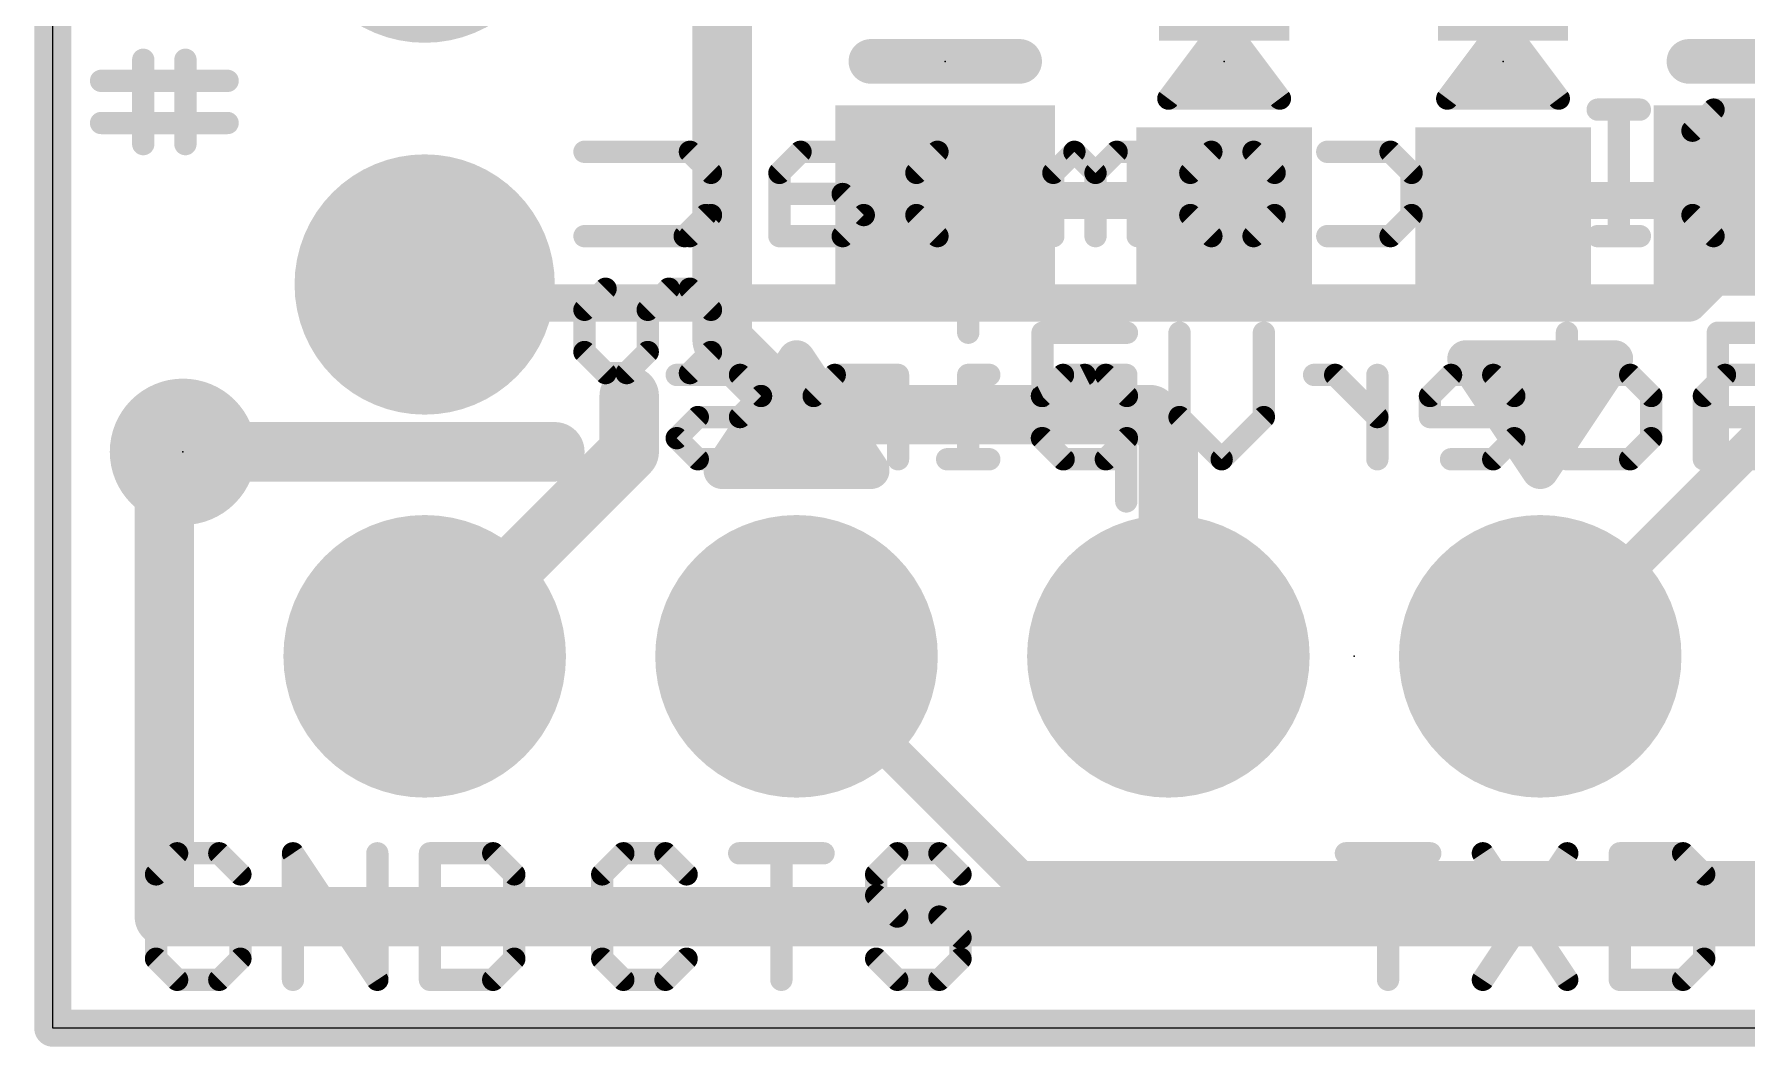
# Model space of a CAD drawing. Extents: x -0.1 to 17.9, y -0.1 to 29.2.
# Drawn here: x -0.13 to 11.57, y -0.13 to 6.79 of the extents above; entities that cross this region are included whole.
import ezdxf

# ---------------------------------------------------------------- set-up
doc = ezdxf.new("R2010")
doc.units = 0
for name, color, linetype in [('1', 12, 'CONTINUOUS'), ('16', 132, 'CONTINUOUS'), ('17', 110, 'CONTINUOUS'), ('20', 53, 'CONTINUOUS'), ('21', 40, 'CONTINUOUS'), ('22', 253, 'CONTINUOUS'), ('23', 53, 'CONTINUOUS')]:
    doc.layers.add(name, color=color, linetype=linetype)

# ---------------------------------------------------------------- blocks, each defined once
blk = doc.blocks.new('RECT')
blk.add_solid([(-0.5, -0.5), (0.5, -0.5), (-0.5, 0.5), (0.5, 0.5)])
blk = doc.blocks.new('PIE')
at = {"const_width": 0.5}
blk.add_lwpolyline([(0, -0.25, 1), (0, 0.25, 1), (0, -0.25)], format="xyb", dxfattribs=at)
blk = doc.blocks.new('ROUNDP')
at = {"const_width": 0.5}
blk.add_lwpolyline([(0, -0.25, 1), (0, 0.25, 1), (0, -0.25)], format="xyb", dxfattribs=at)

msp = doc.modelspace()

# ---------------------------------------------------------------- linework, layer by layer
at = {"layer": '1'}
for points, const_width in [([(0, 27.94), (0, 0)], 0.254), ([(4.572, 4.699), (4.572, 9.906)], 0.4064), ([(7.901, 5.654), (6.096, 5.654)], 0.254), ([(8.001, 5.554), (7.901, 5.654)], 0.254), ([(9.906, 5.554), (10.006, 5.654)], 0.254), ([(10.006, 5.654), (11.684, 5.654)], 0.254), ([(5.08, 4.191), (4.572, 4.699)], 0.4064), ([(3.937, 3.937), (3.937, 4.318)], 0.4064), ([(7.493, 4.191), (5.08, 4.191)], 0.4064), ([(7.62, 4.064), (7.493, 4.191)], 0.4064), ([(7.62, 2.54), (7.62, 4.064)], 0.4064), ([(2.54, 2.54), (3.937, 3.937)], 0.4064), ([(0, 0), (17.78, 0)], 0.254)]:
    msp.add_lwpolyline(points, dxfattribs=dict(at, const_width=const_width))
for points, const_width in [([(6.096, 5.7175, 1), (6.096, 5.5905)], 0.127), ([(7.9459, 5.6989, 1), (7.8561, 5.6091)], 0.127), ([(7.901, 5.5905, 1), (7.901, 5.7175)], 0.127), ([(10.006, 5.7175, 1), (10.006, 5.5905)], 0.127), ([(10.0509, 5.6091, 1), (9.9611, 5.6989)], 0.127), ([(7.9561, 5.5091, 1), (8.0459, 5.5989)], 0.127), ([(9.8611, 5.5989, 1), (9.9509, 5.5091)], 0.127), ([(4.4704, 4.699, 1), (4.6736, 4.699)], 0.2032), ([(4.6438, 4.7708, 1), (4.5002, 4.6272)], 0.2032), ([(4.0386, 4.318, 1), (3.8354, 4.318)], 0.2032), ([(5.08, 4.2926, 1), (5.08, 4.0894)], 0.2032), ([(5.0082, 4.1192, 1), (5.1518, 4.2628)], 0.2032), ([(7.5648, 4.2628, 1), (7.4212, 4.1192)], 0.2032), ([(7.493, 4.0894, 1), (7.493, 4.2926)], 0.2032), ([(7.7216, 4.064, 1), (7.5184, 4.064)], 0.2032), ([(7.5482, 3.9922, 1), (7.6918, 4.1358)], 0.2032), ([(4.0088, 3.8652, 1), (3.8652, 4.0088)], 0.2032), ([(3.8354, 3.937, 1), (4.0386, 3.937)], 0.2032), ([(2.4682, 2.6118, 1), (2.6118, 2.4682)], 0.2032), ([(7.5184, 2.54, 1), (7.7216, 2.54)], 0.2032), ([(0, 0.0635, 1), (0, -0.0635)], 0.127), ([(-0.0635, 0, 1), (0.0635, 0)], 0.127)]:
    msp.add_lwpolyline(points, format="xyb", dxfattribs=dict(at, const_width=const_width))
at = {"layer": '16', "const_width": 0.254}
for points in [[(0, 27.813), (0, 0)], [(12.446, 6.223), (11.176, 4.953)], [(10.16, 2.54), (13.335, 5.715)], [(2.667, 4.953), (2.54, 5.08)], [(11.176, 4.953), (2.667, 4.953)], [(5.08, 2.54), (6.604, 1.016)], [(6.604, 1.016), (15.875, 1.016)], [(0, 0), (17.78, 0)]]:
    msp.add_lwpolyline(points, dxfattribs=at)
at = {"layer": '16', "const_width": 0.127}
for points in [[(2.5849, 5.1249, 1), (2.4951, 5.0351)], [(2.667, 5.0165, 1), (2.667, 4.8895)], [(2.6221, 4.9081, 1), (2.7119, 4.9979)], [(11.1311, 4.9979, 1), (11.2209, 4.9081)], [(11.176, 4.8895, 1), (11.176, 5.0165)], [(5.1249, 2.5849, 1), (5.0351, 2.4951)], [(10.1151, 2.5849, 1), (10.2049, 2.4951)], [(6.604, 1.0795, 1), (6.604, 0.9525)], [(6.5591, 0.9711, 1), (6.6489, 1.0609)], [(0, 0.0635, 1), (0, -0.0635)], [(-0.0635, 0, 1), (0.0635, 0)]]:
    msp.add_lwpolyline(points, format="xyb", dxfattribs=at)
at = {"layer": '20'}
for p, q in [((0, 0), (0, 26.035)), ((17.78, 0), (0, 0))]:
    msp.add_line(p, q, dxfattribs=at)
at = {"layer": '21'}
for points, const_width in [([(8.001, 6.858), (7.62, 6.35)], 0.1524), ([(8.382, 6.35), (8.001, 6.858)], 0.1524), ([(9.906, 6.858), (9.525, 6.35)], 0.1524), ([(10.287, 6.35), (9.906, 6.858)], 0.1524), ([(0.6176, 6.4711), (0.6176, 6.6151)], 0.1524), ([(0.9057, 6.0389), (0.9057, 6.6151)], 0.1524), ([(5.588, 6.604), (6.604, 6.604)], 0.3048), ([(7.8867, 6.7056), (8.1153, 6.7056)], 0.1524), ([(9.7917, 6.7056), (10.0203, 6.7056)], 0.1524), ([(11.176, 6.604), (12.192, 6.604)], 0.3048), ([(7.7724, 6.5532), (8.2296, 6.5532)], 0.1524), ([(9.6774, 6.5532), (10.1346, 6.5532)], 0.1524), ([(0.3295, 6.4711), (1.1938, 6.4711)], 0.1524), ([(0.6176, 6.0389), (0.6176, 6.4711)], 0.1524), ([(7.6581, 6.4008), (8.3439, 6.4008)], 0.1524), ([(9.5631, 6.4008), (10.2489, 6.4008)], 0.1524), ([(7.62, 6.35), (8.382, 6.35)], 0.1524), ([(9.525, 6.35), (10.287, 6.35)], 0.1524), ([(1.1938, 6.183), (0.3295, 6.183)], 0.1524), ([(4.3517, 5.9864), (3.6315, 5.9864)], 0.1524), ([(4.4958, 5.8424), (4.3517, 5.9864)], 0.1524), ([(4.4958, 5.5543), (4.4958, 5.8424)], 0.1524), ([(4.3517, 5.4102), (4.4958, 5.5543)], 0.1524), ([(3.6315, 5.4102), (4.3517, 5.4102)], 0.1524), ([(3.7755, 5.0509), (3.6315, 4.9069)], 0.1524), ([(4.0636, 4.9069), (4.2077, 5.0509)], 0.1524), ([(4.2077, 5.0509), (4.3517, 5.0509)], 0.1524), ([(4.3517, 5.0509), (4.4958, 4.9069)], 0.1524), ([(3.6315, 4.9069), (3.6315, 4.6187)], 0.1524), ([(4.0636, 4.6187), (4.0636, 4.9069)], 0.1524), ([(4.4958, 4.9069), (4.4958, 4.6187)], 0.1524), ([(7.3369, 4.7505), (6.7607, 4.7505)], 0.1524), ([(6.7607, 4.7505), (6.7607, 4.3184)], 0.1524), ([(7.6962, 4.7505), (7.6962, 4.1743)], 0.1524), ([(8.2724, 4.1743), (8.2724, 4.7505)], 0.1524), ([(11.3729, 3.8862), (11.3729, 4.7505)], 0.1524), ([(11.3729, 4.7505), (11.8051, 4.7505)], 0.1524), ([(3.6315, 4.6187), (3.7755, 4.4747)], 0.1524), ([(3.9196, 4.4747), (4.0636, 4.6187)], 0.1524), ([(4.4958, 4.6187), (4.3517, 4.4747)], 0.1524), ([(5.08, 4.572), (4.572, 3.81)], 0.254), ([(5.588, 3.81), (5.08, 4.572)], 0.254), ([(10.668, 4.572), (9.652, 4.572)], 0.254), ([(9.652, 4.572), (10.16, 3.81)], 0.254), ([(10.16, 3.81), (10.668, 4.572)], 0.254), ([(3.7755, 4.4747), (3.9196, 4.4747)], 0.1524), ([(6.7607, 4.3184), (7.0488, 4.4624)], 0.1524), ([(7.0488, 4.4624), (7.1928, 4.4624)], 0.1524), ([(7.1928, 4.4624), (7.3369, 4.3184)], 0.1524), ([(4.9107, 4.318), (5.2493, 4.318)], 0.254), ([(7.3369, 4.3184), (7.3369, 4.0303)], 0.1524), ([(9.8213, 4.318), (10.4987, 4.318)], 0.254), ([(7.6962, 4.1743), (7.9843, 3.8862)], 0.1524), ([(7.9843, 3.8862), (8.2724, 4.1743)], 0.1524), ([(11.8051, 4.1743), (11.3729, 4.1743)], 0.1524), ([(4.7413, 4.064), (5.4187, 4.064)], 0.254), ([(6.9047, 3.8862), (6.7607, 4.0303)], 0.1524), ([(7.3369, 4.0303), (7.1928, 3.8862)], 0.1524), ([(9.9907, 4.064), (10.3293, 4.064)], 0.254), ([(4.572, 3.81), (5.588, 3.81)], 0.254), ([(4.572, 3.81), (5.588, 3.81)], 0.254), ([(7.1928, 3.8862), (6.9047, 3.8862)], 0.1524), ([(0.849, 1.1945), (0.7049, 1.0505)], 0.1524), ([(1.1371, 1.1945), (0.849, 1.1945)], 0.1524), ([(1.2811, 1.0505), (1.1371, 1.1945)], 0.1524), ([(1.6404, 0.3302), (1.6404, 1.1945)], 0.1524), ([(1.6404, 1.1945), (2.2167, 0.3302)], 0.1524), ([(2.2167, 0.3302), (2.2167, 1.1945)], 0.1524), ([(2.576, 1.1945), (2.576, 0.3302)], 0.1524), ([(3.0081, 1.1945), (2.576, 1.1945)], 0.1524), ([(3.1522, 1.0505), (3.0081, 1.1945)], 0.1524), ([(3.897, 1.1945), (3.7529, 1.0505)], 0.1524), ([(4.1851, 1.1945), (3.897, 1.1945)], 0.1524), ([(4.3291, 1.0505), (4.1851, 1.1945)], 0.1524), ([(4.6884, 1.1945), (5.2647, 1.1945)], 0.1524), ([(4.9766, 0.3302), (4.9766, 1.1945)], 0.1524), ([(5.768, 1.1945), (5.624, 1.0505)], 0.1524), ([(6.0561, 1.1945), (5.768, 1.1945)], 0.1524), ([(6.2002, 1.0505), (6.0561, 1.1945)], 0.1524), ([(8.8329, 1.1945), (9.4091, 1.1945)], 0.1524), ([(9.121, 0.3302), (9.121, 1.1945)], 0.1524), ([(9.7684, 1.1945), (10.3447, 0.3302)], 0.1524), ([(10.3447, 1.1945), (9.7684, 0.3302)], 0.1524), ([(10.704, 1.1945), (10.704, 0.3302)], 0.1524), ([(11.1361, 1.1945), (10.704, 1.1945)], 0.1524), ([(11.2802, 1.0505), (11.1361, 1.1945)], 0.1524), ([(0.7049, 1.0505), (0.7049, 0.4743)], 0.1524), ([(3.1522, 0.4743), (3.1522, 1.0505)], 0.1524), ([(3.7529, 1.0505), (3.7529, 0.4743)], 0.1524), ([(5.624, 1.0505), (5.624, 0.9064)], 0.1524), ([(11.2802, 0.4743), (11.2802, 1.0505)], 0.1524), ([(5.624, 0.9064), (5.768, 0.7624)], 0.1524), ([(1.2811, 0.7624), (0.993, 0.7624)], 0.1524), ([(1.2811, 0.4743), (1.2811, 0.7624)], 0.1524), ([(5.768, 0.7624), (6.0561, 0.7624)], 0.1524), ([(6.0561, 0.7624), (6.2002, 0.6183)], 0.1524), ([(6.2002, 0.6183), (6.2002, 0.4743)], 0.1524), ([(0.7049, 0.4743), (0.849, 0.3302)], 0.1524), ([(1.1371, 0.3302), (1.2811, 0.4743)], 0.1524), ([(3.0081, 0.3302), (3.1522, 0.4743)], 0.1524), ([(3.7529, 0.4743), (3.897, 0.3302)], 0.1524), ([(4.1851, 0.3302), (4.3291, 0.4743)], 0.1524), ([(5.768, 0.3302), (5.624, 0.4743)], 0.1524), ([(6.2002, 0.4743), (6.0561, 0.3302)], 0.1524), ([(11.1361, 0.3302), (11.2802, 0.4743)], 0.1524), ([(0.849, 0.3302), (1.1371, 0.3302)], 0.1524), ([(2.576, 0.3302), (3.0081, 0.3302)], 0.1524), ([(3.897, 0.3302), (4.1851, 0.3302)], 0.1524), ([(6.0561, 0.3302), (5.768, 0.3302)], 0.1524), ([(10.704, 0.3302), (11.1361, 0.3302)], 0.1524)]:
    msp.add_lwpolyline(points, dxfattribs=dict(at, const_width=const_width))
for points, const_width in [([(0.6557, 6.6151, 1), (0.5795, 6.6151)], 0.0762), ([(0.9438, 6.6151, 1), (0.8676, 6.6151)], 0.0762), ([(5.588, 6.6802, 1), (5.588, 6.5278)], 0.1524), ([(6.604, 6.5278, 1), (6.604, 6.6802)], 0.1524), ([(7.8867, 6.7437, 1), (7.8867, 6.6675)], 0.0762), ([(8.1153, 6.6675, 1), (8.1153, 6.7437)], 0.0762), ([(9.7917, 6.7437, 1), (9.7917, 6.6675)], 0.0762), ([(10.0203, 6.6675, 1), (10.0203, 6.7437)], 0.0762), ([(11.176, 6.6802, 1), (11.176, 6.5278)], 0.1524), ([(7.7724, 6.5913, 1), (7.7724, 6.5151)], 0.0762), ([(8.2296, 6.5151, 1), (8.2296, 6.5913)], 0.0762), ([(9.6774, 6.5913, 1), (9.6774, 6.5151)], 0.0762), ([(10.1346, 6.5151, 1), (10.1346, 6.5913)], 0.0762), ([(0.3295, 6.5092, 1), (0.3295, 6.433)], 0.0762), ([(0.6557, 6.4711, 1), (0.5795, 6.4711)], 0.0762), ([(0.5795, 6.4711, 1), (0.6557, 6.4711)], 0.0762), ([(1.1938, 6.433, 1), (1.1938, 6.5092)], 0.0762), ([(7.6581, 6.4389, 1), (7.6581, 6.3627)], 0.0762), ([(8.3439, 6.3627, 1), (8.3439, 6.4389)], 0.0762), ([(9.5631, 6.4389, 1), (9.5631, 6.3627)], 0.0762), ([(10.2489, 6.3627, 1), (10.2489, 6.4389)], 0.0762), ([(7.62, 6.3881, 1), (7.62, 6.3119)], 0.0762), ([(7.5895, 6.3729, 1), (7.6505, 6.3271)], 0.0762), ([(8.3515, 6.3271, 1), (8.4125, 6.3729)], 0.0762), ([(8.382, 6.3119, 1), (8.382, 6.3881)], 0.0762), ([(9.525, 6.3881, 1), (9.525, 6.3119)], 0.0762), ([(9.4945, 6.3729, 1), (9.5555, 6.3271)], 0.0762), ([(10.2565, 6.3271, 1), (10.3175, 6.3729)], 0.0762), ([(10.287, 6.3119, 1), (10.287, 6.3881)], 0.0762), ([(0.3295, 6.2211, 1), (0.3295, 6.1449)], 0.0762), ([(1.1938, 6.1449, 1), (1.1938, 6.2211)], 0.0762), ([(0.5795, 6.0389, 1), (0.6557, 6.0389)], 0.0762), ([(0.8676, 6.0389, 1), (0.9438, 6.0389)], 0.0762), ([(3.6315, 6.0245, 1), (3.6315, 5.9483)], 0.0762), ([(4.3787, 6.0134, 1), (4.3248, 5.9595)], 0.0762), ([(4.3517, 5.9483, 1), (4.3517, 6.0245)], 0.0762), ([(4.5339, 5.8424, 1), (4.4577, 5.8424)], 0.0762), ([(4.4689, 5.8154, 1), (4.5227, 5.8693)], 0.0762), ([(4.5227, 5.5273, 1), (4.4689, 5.5812)], 0.0762), ([(4.4577, 5.5543, 1), (4.5339, 5.5543)], 0.0762), ([(3.6315, 5.4483, 1), (3.6315, 5.3721)], 0.0762), ([(4.3248, 5.4371, 1), (4.3787, 5.3833)], 0.0762), ([(4.3517, 5.3721, 1), (4.3517, 5.4483)], 0.0762), ([(3.8025, 5.024, 1), (3.7486, 5.0778)], 0.0762), ([(4.2077, 5.089, 1), (4.2077, 5.0128)], 0.0762), ([(4.2346, 5.024, 1), (4.1807, 5.0778)], 0.0762), ([(4.3787, 5.0778, 1), (4.3248, 5.024)], 0.0762), ([(4.3517, 5.0128, 1), (4.3517, 5.089)], 0.0762), ([(3.6045, 4.9338, 1), (3.6584, 4.8799)], 0.0762), ([(3.6696, 4.9069, 1), (3.5934, 4.9069)], 0.0762), ([(4.1017, 4.9069, 1), (4.0255, 4.9069)], 0.0762), ([(4.0367, 4.9338, 1), (4.0906, 4.8799)], 0.0762), ([(4.5339, 4.9069, 1), (4.4577, 4.9069)], 0.0762), ([(4.4689, 4.8799, 1), (4.5227, 4.9338)], 0.0762), ([(6.7607, 4.7886, 1), (6.7607, 4.7124)], 0.0762), ([(6.7988, 4.7505, 1), (6.7226, 4.7505)], 0.0762), ([(7.3369, 4.7124, 1), (7.3369, 4.7886)], 0.0762), ([(7.7343, 4.7505, 1), (7.6581, 4.7505)], 0.0762), ([(8.3105, 4.7505, 1), (8.2343, 4.7505)], 0.0762), ([(11.411, 4.7505, 1), (11.3348, 4.7505)], 0.0762), ([(11.3729, 4.7886, 1), (11.3729, 4.7124)], 0.0762), ([(3.6584, 4.6457, 1), (3.6045, 4.5918)], 0.0762), ([(4.0906, 4.5918, 1), (4.0367, 4.6457)], 0.0762), ([(4.5227, 4.5918, 1), (4.4689, 4.6457)], 0.0762), ([(5.1328, 4.6072, 1), (5.0272, 4.5368)], 0.127), ([(5.1328, 4.5368, 1), (5.0272, 4.6072)], 0.127), ([(9.652, 4.6355, 1), (9.652, 4.5085)], 0.127), ([(9.7048, 4.6072, 1), (9.5992, 4.5368)], 0.127), ([(10.7208, 4.5368, 1), (10.6152, 4.6072)], 0.127), ([(10.668, 4.5085, 1), (10.668, 4.6355)], 0.127), ([(3.5934, 4.6187, 1), (3.6696, 4.6187)], 0.0762), ([(4.0255, 4.6187, 1), (4.1017, 4.6187)], 0.0762), ([(4.4577, 4.6187, 1), (4.5339, 4.6187)], 0.0762), ([(3.7755, 4.5128, 1), (3.7755, 4.4366)], 0.0762), ([(3.7486, 4.4477, 1), (3.8025, 4.5016)], 0.0762), ([(3.8926, 4.5016, 1), (3.9465, 4.4477)], 0.0762), ([(3.9196, 4.4366, 1), (3.9196, 4.5128)], 0.0762), ([(4.3248, 4.5016, 1), (4.3787, 4.4477)], 0.0762), ([(7.0488, 4.5005, 1), (7.0488, 4.4243)], 0.0762), ([(7.0658, 4.4283, 1), (7.0318, 4.4965)], 0.0762), ([(7.2198, 4.4894, 1), (7.1659, 4.4355)], 0.0762), ([(7.1928, 4.4243, 1), (7.1928, 4.5005)], 0.0762), ([(4.9107, 4.3815, 1), (4.9107, 4.2545)], 0.127), ([(5.2493, 4.2545, 1), (5.2493, 4.3815)], 0.127), ([(6.7436, 4.3524, 1), (6.7777, 4.2843)], 0.0762), ([(6.7226, 4.3184, 1), (6.7988, 4.3184)], 0.0762), ([(7.375, 4.3184, 1), (7.2988, 4.3184)], 0.0762), ([(7.31, 4.2914, 1), (7.3638, 4.3453)], 0.0762), ([(9.8213, 4.3815, 1), (9.8213, 4.2545)], 0.127), ([(10.4987, 4.2545, 1), (10.4987, 4.3815)], 0.127), ([(7.7231, 4.2013, 1), (7.6693, 4.1474)], 0.0762), ([(7.6581, 4.1743, 1), (7.7343, 4.1743)], 0.0762), ([(8.2343, 4.1743, 1), (8.3105, 4.1743)], 0.0762), ([(8.2994, 4.1474, 1), (8.2455, 4.2013)], 0.0762), ([(11.3729, 4.2124, 1), (11.3729, 4.1362)], 0.0762), ([(4.7413, 4.1275, 1), (4.7413, 4.0005)], 0.127), ([(5.4187, 4.0005, 1), (5.4187, 4.1275)], 0.127), ([(6.7876, 4.0572, 1), (6.7337, 4.0033)], 0.0762), ([(7.3638, 4.0033, 1), (7.31, 4.0572)], 0.0762), ([(9.9907, 4.1275, 1), (9.9907, 4.0005)], 0.127), ([(10.3293, 4.0005, 1), (10.3293, 4.1275)], 0.127), ([(7.2988, 4.0303, 1), (7.375, 4.0303)], 0.0762), ([(4.572, 3.8735, 1), (4.572, 3.7465)], 0.127), ([(4.572, 3.8735, 1), (4.572, 3.7465)], 0.127), ([(4.5192, 3.8452, 1), (4.6248, 3.7748)], 0.127), ([(5.5352, 3.7748, 1), (5.6408, 3.8452)], 0.127), ([(5.588, 3.7465, 1), (5.588, 3.8735)], 0.127), ([(5.588, 3.7465, 1), (5.588, 3.8735)], 0.127), ([(6.9047, 3.9243, 1), (6.9047, 3.8481)], 0.0762), ([(6.8778, 3.8593, 1), (6.9317, 3.9131)], 0.0762), ([(7.1659, 3.9131, 1), (7.2198, 3.8593)], 0.0762), ([(7.1928, 3.8481, 1), (7.1928, 3.9243)], 0.0762), ([(7.9574, 3.9131, 1), (8.0113, 3.8593)], 0.0762), ([(7.9574, 3.8593, 1), (8.0113, 3.9131)], 0.0762), ([(10.1072, 3.8452, 1), (10.2128, 3.7748)], 0.127), ([(10.1072, 3.7748, 1), (10.2128, 3.8452)], 0.127), ([(11.3348, 3.8862, 1), (11.411, 3.8862)], 0.0762), ([(0.849, 1.2326, 1), (0.849, 1.1564)], 0.0762), ([(0.8759, 1.1676, 1), (0.822, 1.2215)], 0.0762), ([(1.164, 1.2215, 1), (1.1101, 1.1676)], 0.0762), ([(1.1371, 1.1564, 1), (1.1371, 1.2326)], 0.0762), ([(1.6721, 1.2157, 1), (1.6087, 1.1734)], 0.0762), ([(1.6785, 1.1945, 1), (1.6023, 1.1945)], 0.0762), ([(2.2548, 1.1945, 1), (2.1786, 1.1945)], 0.0762), ([(2.6141, 1.1945, 1), (2.5379, 1.1945)], 0.0762), ([(2.576, 1.2326, 1), (2.576, 1.1564)], 0.0762), ([(3.0351, 1.2215, 1), (2.9812, 1.1676)], 0.0762), ([(3.0081, 1.1564, 1), (3.0081, 1.2326)], 0.0762), ([(3.897, 1.2326, 1), (3.897, 1.1564)], 0.0762), ([(3.9239, 1.1676, 1), (3.87, 1.2215)], 0.0762), ([(4.212, 1.2215, 1), (4.1581, 1.1676)], 0.0762), ([(4.1851, 1.1564, 1), (4.1851, 1.2326)], 0.0762), ([(4.6884, 1.2326, 1), (4.6884, 1.1564)], 0.0762), ([(5.0147, 1.1945, 1), (4.9385, 1.1945)], 0.0762), ([(5.2647, 1.1564, 1), (5.2647, 1.2326)], 0.0762), ([(5.768, 1.2326, 1), (5.768, 1.1564)], 0.0762), ([(5.795, 1.1676, 1), (5.7411, 1.2215)], 0.0762), ([(6.0831, 1.2215, 1), (6.0292, 1.1676)], 0.0762), ([(6.0561, 1.1564, 1), (6.0561, 1.2326)], 0.0762), ([(8.8329, 1.2326, 1), (8.8329, 1.1564)], 0.0762), ([(9.1591, 1.1945, 1), (9.0829, 1.1945)], 0.0762), ([(9.4091, 1.1564, 1), (9.4091, 1.2326)], 0.0762), ([(9.8001, 1.2157, 1), (9.7367, 1.1734)], 0.0762), ([(10.3764, 1.1734, 1), (10.313, 1.2157)], 0.0762), ([(10.7421, 1.1945, 1), (10.6659, 1.1945)], 0.0762), ([(10.704, 1.2326, 1), (10.704, 1.1564)], 0.0762), ([(11.1631, 1.2215, 1), (11.1092, 1.1676)], 0.0762), ([(11.1361, 1.1564, 1), (11.1361, 1.2326)], 0.0762), ([(0.743, 1.0505, 1), (0.6668, 1.0505)], 0.0762), ([(0.678, 1.0774, 1), (0.7319, 1.0235)], 0.0762), ([(1.2542, 1.0235, 1), (1.3081, 1.0774)], 0.0762), ([(3.1903, 1.0505, 1), (3.1141, 1.0505)], 0.0762), ([(3.1252, 1.0235, 1), (3.1791, 1.0774)], 0.0762), ([(3.791, 1.0505, 1), (3.7148, 1.0505)], 0.0762), ([(3.726, 1.0774, 1), (3.7799, 1.0235)], 0.0762), ([(4.3022, 1.0235, 1), (4.3561, 1.0774)], 0.0762), ([(5.597, 1.0774, 1), (5.6509, 1.0235)], 0.0762), ([(5.6621, 1.0505, 1), (5.5859, 1.0505)], 0.0762), ([(6.1732, 1.0235, 1), (6.2271, 1.0774)], 0.0762), ([(11.3183, 1.0505, 1), (11.2421, 1.0505)], 0.0762), ([(11.2532, 1.0235, 1), (11.3071, 1.0774)], 0.0762), ([(5.6509, 0.9334, 1), (5.597, 0.8795)], 0.0762), ([(5.5859, 0.9064, 1), (5.6621, 0.9064)], 0.0762), ([(0.993, 0.8005, 1), (0.993, 0.7243)], 0.0762), ([(1.3192, 0.7624, 1), (1.243, 0.7624)], 0.0762), ([(1.2811, 0.7243, 1), (1.2811, 0.8005)], 0.0762), ([(5.768, 0.8005, 1), (5.768, 0.7243)], 0.0762), ([(5.7411, 0.7354, 1), (5.795, 0.7893)], 0.0762), ([(6.0831, 0.7893, 1), (6.0292, 0.7354)], 0.0762), ([(6.0561, 0.7243, 1), (6.0561, 0.8005)], 0.0762), ([(6.2383, 0.6183, 1), (6.1621, 0.6183)], 0.0762), ([(6.1732, 0.5914, 1), (6.2271, 0.6453)], 0.0762), ([(0.7319, 0.5012, 1), (0.678, 0.4473)], 0.0762), ([(0.6668, 0.4743, 1), (0.743, 0.4743)], 0.0762), ([(1.243, 0.4743, 1), (1.3192, 0.4743)], 0.0762), ([(1.3081, 0.4473, 1), (1.2542, 0.5012)], 0.0762), ([(3.1141, 0.4743, 1), (3.1903, 0.4743)], 0.0762), ([(3.1791, 0.4473, 1), (3.1252, 0.5012)], 0.0762), ([(3.7799, 0.5012, 1), (3.726, 0.4473)], 0.0762), ([(3.7148, 0.4743, 1), (3.791, 0.4743)], 0.0762), ([(4.3561, 0.4473, 1), (4.3022, 0.5012)], 0.0762), ([(5.6509, 0.5012, 1), (5.597, 0.4473)], 0.0762), ([(6.1621, 0.4743, 1), (6.2383, 0.4743)], 0.0762), ([(6.2271, 0.4473, 1), (6.1732, 0.5012)], 0.0762), ([(11.2421, 0.4743, 1), (11.3183, 0.4743)], 0.0762), ([(11.3071, 0.4473, 1), (11.2532, 0.5012)], 0.0762), ([(0.849, 0.3683, 1), (0.849, 0.2921)], 0.0762), ([(0.822, 0.3033, 1), (0.8759, 0.3571)], 0.0762), ([(1.1101, 0.3571, 1), (1.164, 0.3033)], 0.0762), ([(1.1371, 0.2921, 1), (1.1371, 0.3683)], 0.0762), ([(1.6023, 0.3302, 1), (1.6785, 0.3302)], 0.0762), ([(2.1786, 0.3302, 1), (2.2548, 0.3302)], 0.0762), ([(2.185, 0.3091, 1), (2.2484, 0.3513)], 0.0762), ([(2.576, 0.3683, 1), (2.576, 0.2921)], 0.0762), ([(2.5379, 0.3302, 1), (2.6141, 0.3302)], 0.0762), ([(2.9812, 0.3571, 1), (3.0351, 0.3033)], 0.0762), ([(3.0081, 0.2921, 1), (3.0081, 0.3683)], 0.0762), ([(3.897, 0.3683, 1), (3.897, 0.2921)], 0.0762), ([(3.87, 0.3033, 1), (3.9239, 0.3571)], 0.0762), ([(4.1581, 0.3571, 1), (4.212, 0.3033)], 0.0762), ([(4.1851, 0.2921, 1), (4.1851, 0.3683)], 0.0762), ([(4.9385, 0.3302, 1), (5.0147, 0.3302)], 0.0762), ([(5.768, 0.3683, 1), (5.768, 0.2921)], 0.0762), ([(5.7411, 0.3033, 1), (5.795, 0.3571)], 0.0762), ([(6.0292, 0.3571, 1), (6.0831, 0.3033)], 0.0762), ([(6.0561, 0.2921, 1), (6.0561, 0.3683)], 0.0762), ([(9.0829, 0.3302, 1), (9.1591, 0.3302)], 0.0762), ([(9.7367, 0.3513, 1), (9.8001, 0.3091)], 0.0762), ([(10.313, 0.3091, 1), (10.3764, 0.3513)], 0.0762), ([(10.704, 0.3683, 1), (10.704, 0.2921)], 0.0762), ([(10.6659, 0.3302, 1), (10.7421, 0.3302)], 0.0762), ([(11.1092, 0.3571, 1), (11.1631, 0.3033)], 0.0762), ([(11.1361, 0.2921, 1), (11.1361, 0.3683)], 0.0762)]:
    msp.add_lwpolyline(points, format="xyb", dxfattribs=dict(at, const_width=const_width))
at = {"layer": '22'}
for points, const_width in [([(10.8408, 6.2745), (10.5526, 6.2745)], 0.1524), ([(10.6967, 5.4102), (10.6967, 6.2745)], 0.1524), ([(11.2001, 6.1305), (11.3441, 6.2745)], 0.1524), ([(11.3441, 6.2745), (11.7763, 6.2745)], 0.1524), ([(4.4599, 6.1305), (4.4599, 5.5543)], 0.1524), ([(11.2001, 5.5543), (11.2001, 6.1305)], 0.1524), ([(4.604, 5.9864), (4.3159, 5.9864)], 0.1524), ([(5.1073, 5.9864), (4.9633, 5.8424)], 0.1524), ([(5.3954, 5.9864), (5.1073, 5.9864)], 0.1524), ([(6.0428, 5.9864), (5.8988, 5.8424)], 0.1524), ([(6.475, 5.9864), (6.0428, 5.9864)], 0.1524), ([(6.475, 5.1221), (6.475, 5.9864)], 0.1524), ([(6.9784, 5.9864), (6.8343, 5.8424)], 0.1524), ([(7.1224, 5.8424), (6.9784, 5.9864)], 0.1524), ([(7.2665, 5.9864), (7.1224, 5.8424)], 0.1524), ([(7.4105, 5.9864), (7.2665, 5.9864)], 0.1524), ([(7.4105, 5.4102), (7.4105, 5.9864)], 0.1524), ([(7.7698, 5.8424), (7.9139, 5.9864)], 0.1524), ([(7.9139, 5.9864), (8.202, 5.9864)], 0.1524), ([(8.202, 5.9864), (8.346, 5.8424)], 0.1524), ([(8.7053, 5.9864), (9.1375, 5.9864)], 0.1524), ([(9.1375, 5.9864), (9.2816, 5.8424)], 0.1524), ([(4.9633, 5.8424), (4.9633, 5.4102)], 0.1524), ([(5.8988, 5.8424), (5.8988, 5.5543)], 0.1524), ([(6.8343, 5.8424), (6.8343, 5.4102)], 0.1524), ([(7.1224, 5.8424), (7.1224, 5.4102)], 0.1524), ([(7.7698, 5.5543), (7.7698, 5.8424)], 0.1524), ([(8.346, 5.8424), (8.346, 5.5543)], 0.1524), ([(9.2816, 5.8424), (9.2816, 5.5543)], 0.1524), ([(5.3954, 5.6983), (4.9633, 5.6983)], 0.1524), ([(5.5395, 5.5543), (5.3954, 5.6983)], 0.1524), ([(4.4599, 5.5543), (4.3159, 5.4102)], 0.1524), ([(5.3954, 5.4102), (5.5395, 5.5543)], 0.1524), ([(5.8988, 5.5543), (6.0428, 5.4102)], 0.1524), ([(7.9139, 5.4102), (7.7698, 5.5543)], 0.1524), ([(8.346, 5.5543), (8.202, 5.4102)], 0.1524), ([(9.2816, 5.5543), (9.1375, 5.4102)], 0.1524), ([(11.3441, 5.4102), (11.2001, 5.5543)], 0.1524), ([(4.9633, 5.4102), (5.3954, 5.4102)], 0.1524), ([(6.0428, 5.4102), (6.475, 5.4102)], 0.1524), ([(8.202, 5.4102), (7.9139, 5.4102)], 0.1524), ([(9.1375, 5.4102), (8.7053, 5.4102)], 0.1524), ([(10.8408, 5.4102), (10.5526, 5.4102)], 0.1524), ([(11.7763, 5.4102), (11.3441, 5.4102)], 0.1524), ([(6.253, 4.8946), (6.253, 4.7505)], 0.1524), ([(10.3425, 4.7505), (10.3425, 3.8862)], 0.1524), ([(4.6938, 4.4624), (4.2616, 4.4624)], 0.1524), ([(4.8379, 4.3184), (4.6938, 4.4624)], 0.1524), ([(5.3412, 4.4624), (5.1971, 4.3184)], 0.1524), ([(5.7734, 4.4624), (5.3412, 4.4624)], 0.1524), ([(5.7734, 3.8862), (5.7734, 4.4624)], 0.1524), ([(6.397, 4.4624), (6.253, 4.4624)], 0.1524), ([(6.253, 4.4624), (6.253, 3.8862)], 0.1524), ([(6.9004, 4.4624), (6.7563, 4.3184)], 0.1524), ([(7.3326, 4.4624), (6.9004, 4.4624)], 0.1524), ([(7.3326, 3.5981), (7.3326, 4.4624)], 0.1524), ([(8.7596, 4.4624), (8.6155, 4.4624)], 0.1524), ([(9.0477, 4.1743), (8.7596, 4.4624)], 0.1524), ([(9.0477, 3.8862), (9.0477, 4.4624)], 0.1524), ([(9.551, 4.4624), (9.407, 4.3184)], 0.1524), ([(9.8391, 4.4624), (9.551, 4.4624)], 0.1524), ([(9.9832, 4.3184), (9.8391, 4.4624)], 0.1524), ([(10.7747, 4.4624), (10.3425, 4.4624)], 0.1524), ([(10.9187, 4.3184), (10.7747, 4.4624)], 0.1524), ([(11.4221, 4.4624), (11.278, 4.3184)], 0.1524), ([(11.7102, 4.4624), (11.4221, 4.4624)], 0.1524), ([(4.6938, 4.1743), (4.8379, 4.3184)], 0.1524), ([(5.1971, 4.3184), (5.1971, 3.8862)], 0.1524), ([(6.7563, 4.3184), (6.7563, 4.0303)], 0.1524), ([(9.407, 4.3184), (9.407, 4.1743)], 0.1524), ([(9.9832, 4.0303), (9.9832, 4.3184)], 0.1524), ([(10.9187, 4.0303), (10.9187, 4.3184)], 0.1524), ([(11.278, 4.3184), (11.278, 3.8862)], 0.1524), ([(4.2616, 4.0303), (4.4057, 4.1743)], 0.1524), ([(4.4057, 4.1743), (4.6938, 4.1743)], 0.1524), ([(9.407, 4.1743), (9.9832, 4.1743)], 0.1524), ([(11.7102, 4.1743), (11.278, 4.1743)], 0.1524), ([(3.429, 3.937), (0.762, 3.937)], 0.4064), ([(0.762, 3.937), (0.762, 0.762)], 0.4064), ([(4.4057, 3.8862), (4.2616, 4.0303)], 0.1524), ([(6.7563, 4.0303), (6.9004, 3.8862)], 0.1524), ([(9.8391, 3.8862), (9.9832, 4.0303)], 0.1524), ([(10.7747, 3.8862), (10.9187, 4.0303)], 0.1524), ([(4.8379, 3.8862), (4.4057, 3.8862)], 0.1524), ([(6.397, 3.8862), (6.1089, 3.8862)], 0.1524), ([(6.9004, 3.8862), (7.3326, 3.8862)], 0.1524), ([(9.551, 3.8862), (9.8391, 3.8862)], 0.1524), ([(10.3425, 3.8862), (10.7747, 3.8862)], 0.1524), ([(11.278, 3.8862), (11.7102, 3.8862)], 0.1524), ([(0.762, 0.762), (17.018, 0.762)], 0.4064)]:
    msp.add_lwpolyline(points, dxfattribs=dict(at, const_width=const_width))
for points, const_width in [([(10.5526, 6.3126, 1), (10.5526, 6.2364)], 0.0762), ([(10.7348, 6.2745, 1), (10.6586, 6.2745)], 0.0762), ([(10.8408, 6.2364, 1), (10.8408, 6.3126)], 0.0762), ([(11.3441, 6.3126, 1), (11.3441, 6.2364)], 0.0762), ([(11.3711, 6.2476, 1), (11.3172, 6.3015)], 0.0762), ([(4.498, 6.1305, 1), (4.4218, 6.1305)], 0.0762), ([(11.2382, 6.1305, 1), (11.162, 6.1305)], 0.0762), ([(11.1731, 6.1574, 1), (11.227, 6.1035)], 0.0762), ([(4.3159, 6.0245, 1), (4.3159, 5.9483)], 0.0762), ([(4.604, 5.9483, 1), (4.604, 6.0245)], 0.0762), ([(5.1073, 6.0245, 1), (5.1073, 5.9483)], 0.0762), ([(5.1343, 5.9595, 1), (5.0804, 6.0134)], 0.0762), ([(5.3954, 5.9483, 1), (5.3954, 6.0245)], 0.0762), ([(6.0428, 6.0245, 1), (6.0428, 5.9483)], 0.0762), ([(6.0698, 5.9595, 1), (6.0159, 6.0134)], 0.0762), ([(6.5131, 5.9864, 1), (6.4369, 5.9864)], 0.0762), ([(6.475, 5.9483, 1), (6.475, 6.0245)], 0.0762), ([(7.0053, 6.0134, 1), (6.9514, 5.9595)], 0.0762), ([(7.0053, 5.9595, 1), (6.9514, 6.0134)], 0.0762), ([(7.2665, 6.0245, 1), (7.2665, 5.9483)], 0.0762), ([(7.2934, 5.9595, 1), (7.2395, 6.0134)], 0.0762), ([(7.4486, 5.9864, 1), (7.3724, 5.9864)], 0.0762), ([(7.4105, 5.9483, 1), (7.4105, 6.0245)], 0.0762), ([(7.9139, 6.0245, 1), (7.9139, 5.9483)], 0.0762), ([(7.9408, 5.9595, 1), (7.8869, 6.0134)], 0.0762), ([(8.2289, 6.0134, 1), (8.175, 5.9595)], 0.0762), ([(8.202, 5.9483, 1), (8.202, 6.0245)], 0.0762), ([(8.7053, 6.0245, 1), (8.7053, 5.9483)], 0.0762), ([(9.1644, 6.0134, 1), (9.1106, 5.9595)], 0.0762), ([(9.1375, 5.9483, 1), (9.1375, 6.0245)], 0.0762), ([(4.9363, 5.8693, 1), (4.9902, 5.8154)], 0.0762), ([(5.0014, 5.8424, 1), (4.9252, 5.8424)], 0.0762), ([(5.8718, 5.8693, 1), (5.9257, 5.8154)], 0.0762), ([(5.9369, 5.8424, 1), (5.8607, 5.8424)], 0.0762), ([(6.8724, 5.8424, 1), (6.7962, 5.8424)], 0.0762), ([(6.8074, 5.8693, 1), (6.8612, 5.8154)], 0.0762), ([(7.1605, 5.8424, 1), (7.0843, 5.8424)], 0.0762), ([(7.0955, 5.8693, 1), (7.1494, 5.8154)], 0.0762), ([(7.0955, 5.8154, 1), (7.1494, 5.8693)], 0.0762), ([(7.8079, 5.8424, 1), (7.7317, 5.8424)], 0.0762), ([(7.7429, 5.8693, 1), (7.7968, 5.8154)], 0.0762), ([(8.3841, 5.8424, 1), (8.3079, 5.8424)], 0.0762), ([(8.3191, 5.8154, 1), (8.373, 5.8693)], 0.0762), ([(9.3197, 5.8424, 1), (9.2435, 5.8424)], 0.0762), ([(9.2546, 5.8154, 1), (9.3085, 5.8693)], 0.0762), ([(4.9633, 5.7364, 1), (4.9633, 5.6602)], 0.0762), ([(5.4224, 5.7253, 1), (5.3685, 5.6714)], 0.0762), ([(5.3954, 5.6602, 1), (5.3954, 5.7364)], 0.0762), ([(4.4869, 5.5273, 1), (4.433, 5.5812)], 0.0762), ([(5.5664, 5.5273, 1), (5.5125, 5.5812)], 0.0762), ([(5.5125, 5.5273, 1), (5.5664, 5.5812)], 0.0762), ([(5.9257, 5.5812, 1), (5.8718, 5.5273)], 0.0762), ([(7.7968, 5.5812, 1), (7.7429, 5.5273)], 0.0762), ([(8.373, 5.5273, 1), (8.3191, 5.5812)], 0.0762), ([(9.3085, 5.5273, 1), (9.2546, 5.5812)], 0.0762), ([(11.227, 5.5812, 1), (11.1731, 5.5273)], 0.0762), ([(4.4218, 5.5543, 1), (4.498, 5.5543)], 0.0762), ([(5.8607, 5.5543, 1), (5.9369, 5.5543)], 0.0762), ([(7.7317, 5.5543, 1), (7.8079, 5.5543)], 0.0762), ([(8.3079, 5.5543, 1), (8.3841, 5.5543)], 0.0762), ([(9.2435, 5.5543, 1), (9.3197, 5.5543)], 0.0762), ([(11.162, 5.5543, 1), (11.2382, 5.5543)], 0.0762), ([(4.2889, 5.4371, 1), (4.3428, 5.3833)], 0.0762), ([(4.9633, 5.4483, 1), (4.9633, 5.3721)], 0.0762), ([(4.9252, 5.4102, 1), (5.0014, 5.4102)], 0.0762), ([(5.3685, 5.4371, 1), (5.4224, 5.3833)], 0.0762), ([(5.3954, 5.3721, 1), (5.3954, 5.4483)], 0.0762), ([(6.0428, 5.4483, 1), (6.0428, 5.3721)], 0.0762), ([(6.0159, 5.3833, 1), (6.0698, 5.4371)], 0.0762), ([(6.475, 5.3721, 1), (6.475, 5.4483)], 0.0762), ([(6.7962, 5.4102, 1), (6.8724, 5.4102)], 0.0762), ([(7.0843, 5.4102, 1), (7.1605, 5.4102)], 0.0762), ([(7.3724, 5.4102, 1), (7.4486, 5.4102)], 0.0762), ([(7.9139, 5.4483, 1), (7.9139, 5.3721)], 0.0762), ([(7.8869, 5.3833, 1), (7.9408, 5.4371)], 0.0762), ([(8.175, 5.4371, 1), (8.2289, 5.3833)], 0.0762), ([(8.202, 5.3721, 1), (8.202, 5.4483)], 0.0762), ([(8.7053, 5.4483, 1), (8.7053, 5.3721)], 0.0762), ([(9.1106, 5.4371, 1), (9.1644, 5.3833)], 0.0762), ([(9.1375, 5.3721, 1), (9.1375, 5.4483)], 0.0762), ([(10.5526, 5.4483, 1), (10.5526, 5.3721)], 0.0762), ([(10.6586, 5.4102, 1), (10.7348, 5.4102)], 0.0762), ([(10.8408, 5.3721, 1), (10.8408, 5.4483)], 0.0762), ([(11.3441, 5.4483, 1), (11.3441, 5.3721)], 0.0762), ([(11.3172, 5.3833, 1), (11.3711, 5.4371)], 0.0762), ([(6.4369, 5.1221, 1), (6.5131, 5.1221)], 0.0762), ([(6.2911, 4.8946, 1), (6.2149, 4.8946)], 0.0762), ([(10.3806, 4.7505, 1), (10.3044, 4.7505)], 0.0762), ([(6.2149, 4.7505, 1), (6.2911, 4.7505)], 0.0762), ([(4.2616, 4.5005, 1), (4.2616, 4.4243)], 0.0762), ([(4.7207, 4.4894, 1), (4.6669, 4.4355)], 0.0762), ([(4.6938, 4.4243, 1), (4.6938, 4.5005)], 0.0762), ([(5.3412, 4.5005, 1), (5.3412, 4.4243)], 0.0762), ([(5.3681, 4.4355, 1), (5.3143, 4.4894)], 0.0762), ([(5.8115, 4.4624, 1), (5.7353, 4.4624)], 0.0762), ([(5.7734, 4.4243, 1), (5.7734, 4.5005)], 0.0762), ([(6.253, 4.5005, 1), (6.253, 4.4243)], 0.0762), ([(6.2911, 4.4624, 1), (6.2149, 4.4624)], 0.0762), ([(6.397, 4.4243, 1), (6.397, 4.5005)], 0.0762), ([(6.9004, 4.5005, 1), (6.9004, 4.4243)], 0.0762), ([(6.9273, 4.4355, 1), (6.8735, 4.4894)], 0.0762), ([(7.3707, 4.4624, 1), (7.2945, 4.4624)], 0.0762), ([(7.3326, 4.4243, 1), (7.3326, 4.5005)], 0.0762), ([(8.6155, 4.5005, 1), (8.6155, 4.4243)], 0.0762), ([(8.7865, 4.4894, 1), (8.7326, 4.4355)], 0.0762), ([(8.7596, 4.4243, 1), (8.7596, 4.5005)], 0.0762), ([(9.0858, 4.4624, 1), (9.0096, 4.4624)], 0.0762), ([(9.551, 4.5005, 1), (9.551, 4.4243)], 0.0762), ([(9.578, 4.4355, 1), (9.5241, 4.4894)], 0.0762), ([(9.8661, 4.4894, 1), (9.8122, 4.4355)], 0.0762), ([(9.8391, 4.4243, 1), (9.8391, 4.5005)], 0.0762), ([(10.3425, 4.5005, 1), (10.3425, 4.4243)], 0.0762), ([(10.8016, 4.4894, 1), (10.7477, 4.4355)], 0.0762), ([(10.7747, 4.4243, 1), (10.7747, 4.5005)], 0.0762), ([(11.4221, 4.5005, 1), (11.4221, 4.4243)], 0.0762), ([(11.449, 4.4355, 1), (11.3951, 4.4894)], 0.0762), ([(4.8648, 4.2914, 1), (4.8109, 4.3453)], 0.0762), ([(4.8109, 4.2914, 1), (4.8648, 4.3453)], 0.0762), ([(5.2352, 4.3184, 1), (5.159, 4.3184)], 0.0762), ([(5.1702, 4.3453, 1), (5.2241, 4.2914)], 0.0762), ([(6.7944, 4.3184, 1), (6.7182, 4.3184)], 0.0762), ([(6.7294, 4.3453, 1), (6.7833, 4.2914)], 0.0762), ([(9.38, 4.3453, 1), (9.4339, 4.2914)], 0.0762), ([(9.4451, 4.3184, 1), (9.3689, 4.3184)], 0.0762), ([(10.0213, 4.3184, 1), (9.9451, 4.3184)], 0.0762), ([(9.9563, 4.2914, 1), (10.0101, 4.3453)], 0.0762), ([(10.9568, 4.3184, 1), (10.8806, 4.3184)], 0.0762), ([(10.8918, 4.2914, 1), (10.9457, 4.3453)], 0.0762), ([(11.3161, 4.3184, 1), (11.2399, 4.3184)], 0.0762), ([(11.2511, 4.3453, 1), (11.305, 4.2914)], 0.0762), ([(4.4057, 4.2124, 1), (4.4057, 4.1362)], 0.0762), ([(4.4326, 4.1474, 1), (4.3787, 4.2013)], 0.0762), ([(4.6669, 4.2013, 1), (4.7207, 4.1474)], 0.0762), ([(4.6938, 4.1362, 1), (4.6938, 4.2124)], 0.0762), ([(9.0207, 4.1474, 1), (9.0746, 4.2013)], 0.0762), ([(9.407, 4.2124, 1), (9.407, 4.1362)], 0.0762), ([(9.3689, 4.1743, 1), (9.4451, 4.1743)], 0.0762), ([(9.9832, 4.1362, 1), (9.9832, 4.2124)], 0.0762), ([(11.278, 4.2124, 1), (11.278, 4.1362)], 0.0762), ([(0.762, 4.0386, 1), (0.762, 3.8354)], 0.2032), ([(0.8636, 3.937, 1), (0.6604, 3.937)], 0.2032), ([(3.429, 3.8354, 1), (3.429, 4.0386)], 0.2032), ([(4.2886, 4.0572, 1), (4.2347, 4.0033)], 0.0762), ([(4.2347, 4.0572, 1), (4.2886, 4.0033)], 0.0762), ([(6.7833, 4.0572, 1), (6.7294, 4.0033)], 0.0762), ([(10.0101, 4.0033, 1), (9.9563, 4.0572)], 0.0762), ([(10.9457, 4.0033, 1), (10.8918, 4.0572)], 0.0762), ([(6.7182, 4.0303, 1), (6.7944, 4.0303)], 0.0762), ([(9.9451, 4.0303, 1), (10.0213, 4.0303)], 0.0762), ([(10.8806, 4.0303, 1), (10.9568, 4.0303)], 0.0762), ([(4.4057, 3.9243, 1), (4.4057, 3.8481)], 0.0762), ([(4.3787, 3.8593, 1), (4.4326, 3.9131)], 0.0762), ([(4.8379, 3.8481, 1), (4.8379, 3.9243)], 0.0762), ([(5.159, 3.8862, 1), (5.2352, 3.8862)], 0.0762), ([(5.7353, 3.8862, 1), (5.8115, 3.8862)], 0.0762), ([(6.1089, 3.9243, 1), (6.1089, 3.8481)], 0.0762), ([(6.2149, 3.8862, 1), (6.2911, 3.8862)], 0.0762), ([(6.397, 3.8481, 1), (6.397, 3.9243)], 0.0762), ([(6.9004, 3.9243, 1), (6.9004, 3.8481)], 0.0762), ([(6.8735, 3.8593, 1), (6.9273, 3.9131)], 0.0762), ([(7.3326, 3.8481, 1), (7.3326, 3.9243)], 0.0762), ([(9.0096, 3.8862, 1), (9.0858, 3.8862)], 0.0762), ([(9.551, 3.9243, 1), (9.551, 3.8481)], 0.0762), ([(9.8122, 3.9131, 1), (9.8661, 3.8593)], 0.0762), ([(9.8391, 3.8481, 1), (9.8391, 3.9243)], 0.0762), ([(10.3425, 3.9243, 1), (10.3425, 3.8481)], 0.0762), ([(10.3044, 3.8862, 1), (10.3806, 3.8862)], 0.0762), ([(10.7477, 3.9131, 1), (10.8016, 3.8593)], 0.0762), ([(10.7747, 3.8481, 1), (10.7747, 3.9243)], 0.0762), ([(11.278, 3.9243, 1), (11.278, 3.8481)], 0.0762), ([(11.2399, 3.8862, 1), (11.3161, 3.8862)], 0.0762), ([(7.2945, 3.5981, 1), (7.3707, 3.5981)], 0.0762), ([(0.762, 0.8636, 1), (0.762, 0.6604)], 0.2032), ([(0.6604, 0.762, 1), (0.8636, 0.762)], 0.2032)]:
    msp.add_lwpolyline(points, format="xyb", dxfattribs=dict(at, const_width=const_width))
at = {"layer": '23'}
for p in [(6.096, 6.604), (8.001, 6.604), (9.906, 6.604), (0.889, 3.937), (8.89, 2.54)]:
    msp.add_point(p, dxfattribs=at)

# ---------------------------------------------------------------- block references
at = {"layer": '1', "xscale": 1.3, "yscale": 1.5, "rotation": 90}
for p in [(6.096, 5.654), (11.684, 5.654)]:
    msp.add_blockref('RECT', p, dxfattribs=at)
at = {"layer": '1', "xscale": 1.2, "yscale": 1.2}
for p in [(8.001, 5.554), (9.906, 5.554)]:
    msp.add_blockref('RECT', p, dxfattribs=at)
at = {"layer": '1'}
msp.add_blockref('PIE', (0.889, 3.937), dxfattribs=at)
at = {"layer": '17', "xscale": 1.778, "yscale": 1.778}
for p in [(2.54, 7.62), (2.54, 7.62), (2.54, 5.08), (2.54, 5.08)]:
    msp.add_blockref('ROUNDP', p, dxfattribs=at)
at = {"layer": '17', "xscale": 1.9304, "yscale": 1.9304, "rotation": 90}
for p in [(2.54, 2.54), (2.54, 2.54), (5.08, 2.54), (5.08, 2.54), (7.62, 2.54), (7.62, 2.54), (10.16, 2.54), (10.16, 2.54)]:
    msp.add_blockref('ROUNDP', p, dxfattribs=at)
at = {"layer": '21', "xscale": 0.889, "yscale": 0.1905}
for p in [(8.001, 6.8398), (9.906, 6.8398)]:
    msp.add_blockref('RECT', p, dxfattribs=at)

doc.saveas('drawing.dxf')
